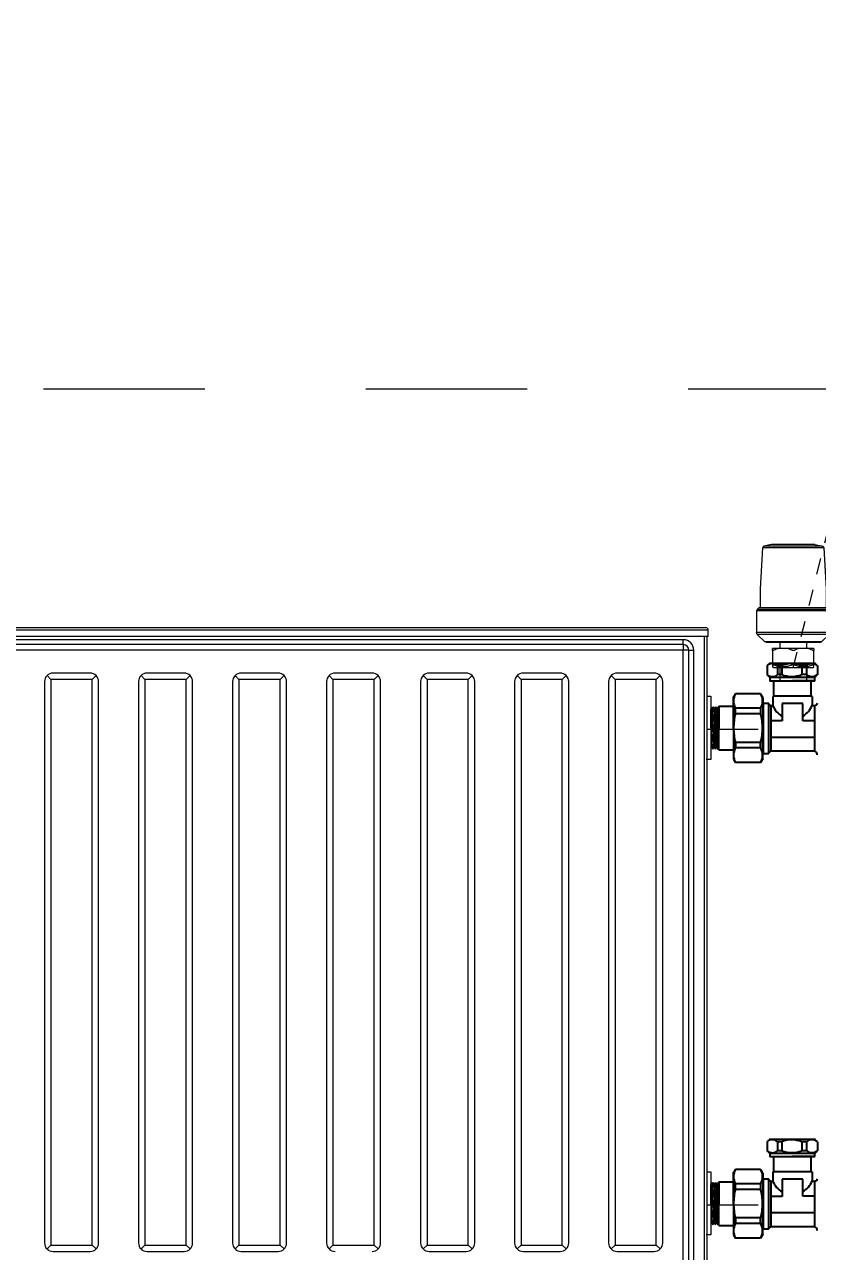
# Model space of a CAD drawing. Header units: millimetres. Extents: x -3929 to 624051, y 52832 to 514950.
# Drawn here: x 20618 to 23570, y 73096 to 77665 of the extents above; entities that cross this region are included whole.
import ezdxf

# ---------------------------------------------------------------- set-up
doc = ezdxf.new("R2010")
doc.units = ezdxf.units.MM
for name, pattern in [('ACAD_ISO03W100', [30, 12, -18]), ('Dash', [11.999999, 6, -6]), ('K5LT32771', [0]), ('K5LT_THIN', [0])]:
    doc.linetypes.add(name, pattern=pattern)
doc.layers.add('Отопление', color=30, linetype='Continuous')

# ---------------------------------------------------------------- blocks, each defined once
blk = doc.blocks.new('ТерГ')
at = {"color": 0, "linetype": 'Continuous', "lineweight": 0}
for p, q in [((29.39, -28.89), (34.97, -23.31)), ((34.97, -23.31), (36.38, -22.73)), ((34.97, -76.69), (34.97, -23.31)), ((36.38, -77.27), (36.38, -22.73)), ((52.47, -22.73), (36.38, -22.73)), ((52.47, -77.27), (52.47, -22.73)), ((53.53, -23.17), (52.47, -22.73)), ((53.53, -76.83), (53.53, -23.17)), ((54.75, -24.38), (53.53, -23.17)), ((54.75, -75.62), (54.75, -24.38)), ((54.81, -24.52), (54.75, -24.38)), ((54.81, -75.48), (54.81, -24.52)), ((68.8, -25.45), (54.81, -25.45)), ((99.31, -27.05), (68.8, -25.45)), ((99.31, -72.95), (99.31, -27.05)), ((100.7, -28.22), (99.31, -27.05)), ((10, -35.55), (10.72, -34.68)), ((10, -64.45), (10, -35.55)), ((23.12, -34.68), (12.23, -34.68)), ((24.5, -65.32), (24.5, -34.68)), ((28.81, -30.31), (29.39, -28.89)), ((28.81, -69.69), (28.81, -30.31)), ((29.39, -71.11), (29.39, -28.89)), ((100.7, -71.78), (100.7, -28.22)), ((101.8, -33.95), (100.7, -28.22)), ((101.8, -66.05), (101.8, -33.95)), ((10, -40), (0, -40)), ((28.81, -40), (24.5, -40)), ((10, -60), (0, -60)), ((28.81, -60), (24.5, -60)), ((10, -64.45), (10.72, -65.32)), ((12.23, -65.32), (23.12, -65.32)), ((28.81, -69.69), (29.39, -71.11)), ((29.39, -71.11), (34.97, -76.69)), ((99.31, -72.95), (68.8, -74.55)), ((100.7, -71.78), (99.31, -72.95)), ((101.8, -66.05), (100.7, -71.78)), ((34.97, -76.69), (36.38, -77.27)), ((52.47, -77.27), (36.38, -77.27)), ((53.53, -76.83), (52.47, -77.27)), ((54.75, -75.62), (53.53, -76.83)), ((54.81, -75.48), (54.75, -75.62)), ((68.8, -74.55), (54.81, -74.55))]:
    blk.add_line(p, q, dxfattribs=at)
for points, knots in [([(12.23, -34.68), (12, -34.68), (11.79, -34.68), (11.41, -34.68), (11.25, -34.68), (10.86, -34.68), (10.72, -34.68), (10.72, -34.68)], [0.01186206, 0.01186206, 0.01186206, 0.01186206, 0.013820214, 0.013820214, 0.015778368, 0.015778368, 0.019694675, 0.019694675, 0.019694675, 0.019694675]), ([(12.23, -49), (11.77, -47.93), (11.39, -46.84), (10.86, -44.63), (10.72, -43.5), (10.72, -42.07), (10.73, -41.78), (10.76, -41.21), (10.79, -40.92), (10.89, -40.07), (10.99, -39.51), (11.39, -37.85), (11.76, -36.75), (12.23, -35.68)], [0.00000024, 0.00000024, 0.00000024, 0.00000024, 0.00390898, 0.00390898, 0.00781772, 0.00781772, 0.0087949, 0.0087949, 0.00977209, 0.00977209, 0.01172646, 0.01172646, 0.01563519, 0.01563519, 0.01563519, 0.01563519]), ([(12.23, -34.68), (12.29, -34.68), (12.34, -34.7), (12.41, -34.79), (12.42, -34.86), (12.42, -35.04), (12.41, -35.15), (12.34, -35.39), (12.29, -35.53), (12.23, -35.68)], [0.000000211, 0.000000211, 0.000000211, 0.000000211, 0.000533225, 0.000533225, 0.001066239, 0.001066239, 0.001599253, 0.001599253, 0.002132267, 0.002132267, 0.002132267, 0.002132267]), ([(23.12, -35.68), (23.05, -35.54), (22.99, -35.4), (22.91, -35.15), (22.89, -35.04), (22.89, -34.86), (22.91, -34.79), (22.99, -34.7), (23.05, -34.68), (23.12, -34.68)], [0, 0, 0, 0, 0.00053894, 0.00053894, 0.00107788, 0.00107788, 0.00161682, 0.00161682, 0.002155761, 0.002155761, 0.002155761, 0.002155761]), ([(24.5, -39.12), (24.34, -38.53), (24.14, -37.95), (23.67, -36.8), (23.41, -36.23), (23.12, -35.68)], [0.028293495, 0.028293495, 0.028293495, 0.028293495, 0.030391742, 0.030391742, 0.032489988, 0.032489988, 0.032489988, 0.032489988]), ([(23.12, -49), (23.41, -48.45), (23.67, -47.89), (24.14, -46.74), (24.34, -46.16), (24.5, -45.56)], [0.016586525, 0.016586525, 0.016586525, 0.016586525, 0.018684059, 0.018684059, 0.020781593, 0.020781593, 0.020781593, 0.020781593]), ([(12.23, -64.32), (11.77, -63.25), (11.39, -62.16), (10.86, -59.95), (10.72, -58.82), (10.72, -57.39), (10.73, -57.1), (10.76, -56.53), (10.79, -56.24), (10.89, -55.39), (10.99, -54.83), (11.39, -53.17), (11.76, -52.08), (12.23, -51)], [0.00000024, 0.00000024, 0.00000024, 0.00000024, 0.00390898, 0.00390898, 0.00781772, 0.00781772, 0.0087949, 0.0087949, 0.00977209, 0.00977209, 0.01172646, 0.01172646, 0.01563519, 0.01563519, 0.01563519, 0.01563519]), ([(12.23, -49), (12.29, -49.15), (12.34, -49.3), (12.41, -49.64), (12.42, -49.82), (12.42, -50.18), (12.41, -50.35), (12.34, -50.69), (12.29, -50.85), (12.23, -51)], [0.000000243, 0.000000243, 0.000000243, 0.000000243, 0.000533257, 0.000533257, 0.001066271, 0.001066271, 0.001599284, 0.001599284, 0.002132298, 0.002132298, 0.002132298, 0.002132298]), ([(23.12, -51), (23.05, -50.86), (22.99, -50.7), (22.91, -50.36), (22.89, -50.18), (22.89, -49.82), (22.91, -49.64), (22.99, -49.3), (23.05, -49.14), (23.12, -49)], [0, 0, 0, 0, 0.00053894, 0.00053894, 0.00107788, 0.00107788, 0.00161682, 0.00161682, 0.002155761, 0.002155761, 0.002155761, 0.002155761]), ([(24.5, -54.44), (24.34, -53.85), (24.14, -53.27), (23.67, -52.12), (23.41, -51.55), (23.12, -51)], [0.028293495, 0.028293495, 0.028293495, 0.028293495, 0.030391742, 0.030391742, 0.032489988, 0.032489988, 0.032489988, 0.032489988]), ([(23.12, -64.32), (23.41, -63.77), (23.67, -63.21), (24.14, -62.06), (24.34, -61.48), (24.5, -60.88)], [0.016586525, 0.016586525, 0.016586525, 0.016586525, 0.018684059, 0.018684059, 0.020781593, 0.020781593, 0.020781593, 0.020781593]), ([(10.72, -65.32), (10.72, -65.32), (10.86, -65.32), (11.25, -65.32), (11.41, -65.32), (11.79, -65.32), (12, -65.32), (12.23, -65.32)], [0.036943231, 0.036943231, 0.036943231, 0.036943231, 0.040838182, 0.040838182, 0.042785658, 0.042785658, 0.044733133, 0.044733133, 0.044733133, 0.044733133]), ([(12.23, -64.32), (12.29, -64.47), (12.34, -64.6), (12.41, -64.85), (12.42, -64.96), (12.42, -65.14), (12.41, -65.21), (12.34, -65.3), (12.29, -65.32), (12.23, -65.32)], [0.000000421, 0.000000421, 0.000000421, 0.000000421, 0.000533436, 0.000533436, 0.00106645, 0.00106645, 0.001599464, 0.001599464, 0.002132478, 0.002132478, 0.002132478, 0.002132478]), ([(23.12, -65.32), (23.05, -65.32), (22.99, -65.3), (22.91, -65.21), (22.89, -65.14), (22.89, -64.96), (22.91, -64.85), (22.99, -64.6), (23.05, -64.46), (23.12, -64.32)], [0, 0, 0, 0, 0.00053894, 0.00053894, 0.00107788, 0.00107788, 0.00161682, 0.00161682, 0.002155761, 0.002155761, 0.002155761, 0.002155761]), ([(24.5, -65.32), (24.42, -65.32), (24.33, -65.32), (24.13, -65.32), (24.02, -65.32), (23.67, -65.32), (23.41, -65.32), (23.12, -65.32)], [0.026106184, 0.026106184, 0.026106184, 0.026106184, 0.027154617, 0.027154617, 0.028203049, 0.028203049, 0.030299915, 0.030299915, 0.030299915, 0.030299915])]:
    blk.add_open_spline(points, degree=3, knots=knots, dxfattribs=at)
blk.add_open_spline([(23.12, -34.68), (23.7, -34.68), (24.18, -34.68), (24.5, -34.68)], degree=3, dxfattribs=at)

msp = doc.modelspace()

# ---------------------------------------------------------------- linework, layer by layer
at = {"color": 7, "linetype": 'Dash', "lineweight": 20, "ltscale": 10}
msp.add_line((23479.186, 75269.221), (24008.661, 77353.602), dxfattribs=at)
at = {"color": 7, "linetype": 'K5LT32771', "lineweight": 0}
for p, q in [((23163.252, 75410.066), (17373.252, 75410.066)), ((17382.252, 75419.066), (23154.252, 75419.066)), ((23163.252, 75386.066), (23163.252, 75410.066)), ((23163.252, 75386.066), (17373.252, 75386.066)), ((23070.252, 75374.066), (17466.252, 75374.066)), ((23070.252, 75356.066), (17466.252, 75356.066)), ((23070.252, 75356.066), (23070.252, 75374.066)), ((23070.252, 75356.066), (23070.252, 75335.066)), ((23148.252, 75386.066), (23148.252, 72966.066)), ((23157.252, 75386.066), (23157.252, 72966.066)), ((23070.252, 75335.066), (17466.252, 75335.066)), ((23091.252, 75335.066), (23070.252, 75335.066)), ((23070.252, 73035.066), (23070.252, 75335.066)), ((23091.252, 73035.066), (23091.252, 75335.066)), ((23091.252, 75335.066), (23109.252, 75335.066)), ((23109.252, 73035.066), (23109.252, 75335.066))]:
    msp.add_line(p, q, dxfattribs=at)
at = {"color": 7, "linetype": 'K5LT_THIN', "lineweight": 0}
for p, q in [((20861.896, 75249.655), (20723.858, 75249.655)), ((21211.896, 75249.655), (21073.858, 75249.655)), ((21561.896, 75249.655), (21423.858, 75249.655)), ((21911.896, 75249.655), (21773.858, 75249.655)), ((22261.896, 75249.655), (22123.858, 75249.655)), ((22611.896, 75249.655), (22473.858, 75249.655)), ((22961.896, 75249.655), (22823.858, 75249.655)), ((20692.188, 75217.985), (20692.188, 73127.791)), ((20701.464, 75240.379), (20716.132, 75225.71)), ((20869.621, 75225.71), (20716.132, 75225.71)), ((20716.132, 75225.71), (20716.132, 73120.066)), ((20884.29, 75240.379), (20869.621, 75225.71)), ((20869.621, 73120.066), (20869.621, 75225.71)), ((20893.566, 73127.791), (20893.566, 75217.985)), ((21042.188, 75217.985), (21042.188, 73127.791)), ((21051.464, 75240.379), (21066.132, 75225.71)), ((21219.621, 75225.71), (21066.132, 75225.71)), ((21066.132, 75225.71), (21066.132, 73120.066)), ((21234.29, 75240.379), (21219.621, 75225.71)), ((21219.621, 73120.066), (21219.621, 75225.71)), ((21243.566, 73127.791), (21243.566, 75217.985)), ((21392.188, 75217.985), (21392.188, 73127.791)), ((21401.464, 75240.379), (21416.132, 75225.71)), ((21569.621, 75225.71), (21416.132, 75225.71)), ((21416.132, 75225.71), (21416.132, 73120.066)), ((21584.29, 75240.379), (21569.621, 75225.71)), ((21569.621, 73120.066), (21569.621, 75225.71)), ((21593.566, 73127.791), (21593.566, 75217.985)), ((21742.188, 75217.985), (21742.188, 73127.791)), ((21751.464, 75240.379), (21766.132, 75225.71)), ((21919.621, 75225.71), (21766.132, 75225.71)), ((21766.132, 75225.71), (21766.132, 73120.066)), ((21934.29, 75240.379), (21919.621, 75225.71)), ((21919.621, 73120.066), (21919.621, 75225.71)), ((21943.566, 73127.791), (21943.566, 75217.985)), ((22092.188, 75217.985), (22092.188, 73127.791)), ((22101.464, 75240.379), (22116.132, 75225.71)), ((22269.621, 75225.71), (22116.132, 75225.71)), ((22116.132, 75225.71), (22116.132, 73120.066)), ((22284.29, 75240.379), (22269.621, 75225.71)), ((22269.621, 73120.066), (22269.621, 75225.71)), ((22293.566, 73127.791), (22293.566, 75217.985)), ((22442.188, 75217.985), (22442.188, 73127.791)), ((22451.464, 75240.379), (22466.132, 75225.71)), ((22619.621, 75225.71), (22466.132, 75225.71)), ((22466.132, 75225.71), (22466.132, 73120.066)), ((22634.29, 75240.379), (22619.621, 75225.71)), ((22619.621, 73120.066), (22619.621, 75225.71)), ((22643.566, 73127.791), (22643.566, 75217.985)), ((22792.188, 75217.985), (22792.188, 73127.791)), ((22801.464, 75240.379), (22816.132, 75225.71)), ((22969.621, 75225.71), (22816.132, 75225.71)), ((22816.132, 75225.71), (22816.132, 73120.066)), ((22984.29, 75240.379), (22969.621, 75225.71)), ((22969.621, 73120.066), (22969.621, 75225.71)), ((22993.566, 73127.791), (22993.566, 75217.985)), ((20701.464, 73105.397), (20716.132, 73120.066)), ((20716.132, 73120.066), (20869.621, 73120.066)), ((20884.29, 73105.397), (20869.621, 73120.066)), ((21051.464, 73105.397), (21066.132, 73120.066)), ((21066.132, 73120.066), (21219.621, 73120.066)), ((21234.29, 73105.397), (21219.621, 73120.066)), ((21401.464, 73105.397), (21416.132, 73120.066)), ((21416.132, 73120.066), (21569.621, 73120.066)), ((21584.29, 73105.397), (21569.621, 73120.066)), ((21751.464, 73105.397), (21766.132, 73120.066)), ((21766.132, 73120.066), (21919.621, 73120.066)), ((21934.29, 73105.397), (21919.621, 73120.066)), ((22101.464, 73105.397), (22116.132, 73120.066)), ((22116.132, 73120.066), (22269.621, 73120.066)), ((22284.29, 73105.397), (22269.621, 73120.066)), ((22451.464, 73105.397), (22466.132, 73120.066)), ((22466.132, 73120.066), (22619.621, 73120.066)), ((22634.29, 73105.397), (22619.621, 73120.066)), ((22801.464, 73105.397), (22816.132, 73120.066)), ((22816.132, 73120.066), (22969.621, 73120.066)), ((22984.29, 73105.397), (22969.621, 73120.066)), ((20723.858, 73096.121), (20861.896, 73096.121)), ((21073.858, 73096.121), (21211.896, 73096.121)), ((21423.858, 73096.121), (21561.896, 73096.121)), ((22123.858, 73096.121), (22261.896, 73096.121)), ((22473.858, 73096.121), (22611.896, 73096.121)), ((22823.858, 73096.121), (22961.896, 73096.121))]:
    msp.add_line(p, q, dxfattribs=at)
at = {"color": 7, "lineweight": 25}
for p, q in [((23382.368, 75277.687), (23382.368, 75243.996)), ((23382.673, 75278.058), (23390.039, 75285.709)), ((23561.773, 75285.736), (23390.033, 75285.736)), ((23436.621, 75277.634), (23420.535, 75277.634)), ((23420.592, 75277.454), (23420.592, 75244.123)), ((23436.621, 75277.634), (23436.621, 75244.177)), ((23529.098, 75277.634), (23510.67, 75277.634)), ((23511.219, 75277.634), (23511.219, 75244.177)), ((23529.098, 75278.07), (23529.098, 75244.793)), ((23568.825, 75278.058), (23561.459, 75285.709)), ((23569.326, 75277.62), (23569.326, 75243.712)), ((23382.368, 75244.123), (23382.344, 75244.123)), ((23392.787, 75233.917), (23382.439, 75244.07)), ((23560.358, 75233.981), (23391.459, 75233.981)), ((23392.412, 75233.669), (23392.412, 75220.106)), ((23392.65, 75220.653), (23560.358, 75220.653)), ((23407.404, 75163.658), (23407.404, 75220.053)), ((23436.742, 75244.123), (23420.592, 75244.123)), ((23561.142, 75220.653), (23474.859, 75220.653)), ((23529.783, 75244.123), (23511.075, 75244.123)), ((23545.003, 75220.529), (23545.003, 75163.658)), ((23560.358, 75220.653), (23560.358, 75233.981)), ((23560.432, 75233.67), (23569.562, 75244.178)), ((23569.244, 75244.123), (23568.487, 75244.123)), ((23257.469, 75161.177), (23264.176, 75172.793)), ((23257.469, 75045.017), (23257.469, 75161.177)), ((23358.061, 75172.793), (23264.176, 75172.793)), ((23365.885, 75159.241), (23358.061, 75172.793)), ((23365.885, 75159.241), (23365.885, 75045.017)), ((23549.764, 75163.658), (23402.881, 75163.658)), ((23402.953, 75163.236), (23402.953, 75129.362)), ((23550.219, 75163.325), (23550.219, 75129.443)), ((23202.487, 75126.329), (23257.469, 75126.329)), ((23202.487, 75126.329), (23202.487, 75045.017)), ((23358.061, 75118.999), (23264.176, 75118.999)), ((23264.176, 75098.248), (23264.176, 75118.999)), ((23358.061, 75118.999), (23358.061, 75098.248)), ((23387.958, 75136.962), (23367.606, 75136.962)), ((23367.606, 75136.962), (23367.606, 74950.914)), ((23387.958, 74950.914), (23387.958, 75136.803)), ((23395.73, 75129.443), (23402.953, 75129.443)), ((23397.667, 74958.885), (23397.667, 75129.443)), ((23515.751, 75136.841), (23437.655, 75136.841)), ((23437.655, 75136.841), (23437.655, 75072.026)), ((23515.751, 75072.499), (23515.751, 75136.841)), ((23550.219, 75129.443), (23560.502, 75129.443)), ((23559.055, 75128.977), (23559.055, 74958.885)), ((23358.061, 75098.248), (23264.176, 75098.248)), ((23437.655, 75072.026), (23396.951, 75072.026)), ((23560.715, 75072.499), (23515.751, 75072.499)), ((23202.487, 74963.705), (23202.487, 75045.017)), ((23257.469, 75045.017), (23257.469, 74928.857)), ((23365.885, 74930.793), (23365.885, 75045.017)), ((23358.061, 74991.786), (23264.176, 74991.786)), ((23264.176, 74991.786), (23264.176, 74971.035)), ((23358.061, 74971.035), (23358.061, 74991.786)), ((23558.822, 75010.524), (23397.424, 75010.524)), ((23202.487, 74963.705), (23257.469, 74963.705)), ((23358.061, 74971.035), (23264.176, 74971.035)), ((23365.885, 74930.793), (23358.061, 74917.241)), ((23367.606, 74950.914), (23387.958, 74950.914)), ((23559.055, 74958.885), (23397.667, 74958.885)), ((23257.469, 74928.857), (23264.176, 74917.241)), ((23358.061, 74917.241), (23264.176, 74917.241)), ((23382.369, 73470.828), (23382.345, 73470.828)), ((23382.369, 73504.393), (23382.369, 73470.701)), ((23392.789, 73460.623), (23382.44, 73470.775)), ((23382.674, 73504.764), (23390.04, 73512.414)), ((23561.774, 73512.441), (23390.034, 73512.441)), ((23436.622, 73504.34), (23420.536, 73504.34)), ((23420.593, 73504.16), (23420.593, 73470.828)), ((23436.743, 73470.828), (23420.593, 73470.828)), ((23436.622, 73504.34), (23436.622, 73470.883)), ((23529.099, 73504.34), (23510.672, 73504.34)), ((23529.784, 73470.828), (23511.076, 73470.828)), ((23511.22, 73504.34), (23511.22, 73470.883)), ((23529.099, 73504.776), (23529.099, 73471.499)), ((23560.433, 73460.375), (23569.563, 73470.883)), ((23568.826, 73504.764), (23561.46, 73512.414)), ((23569.245, 73470.828), (23568.488, 73470.828)), ((23569.327, 73504.325), (23569.327, 73470.417)), ((23560.359, 73460.687), (23391.46, 73460.687)), ((23392.413, 73462.622), (23392.413, 73449.059)), ((23392.651, 73449.606), (23560.359, 73449.606)), ((23407.405, 73392.611), (23407.405, 73449.006)), ((23561.143, 73449.606), (23474.86, 73449.606)), ((23545.004, 73449.482), (23545.004, 73392.611)), ((23560.359, 73449.606), (23560.359, 73462.934)), ((23257.47, 73390.13), (23264.177, 73401.746)), ((23257.47, 73273.97), (23257.47, 73390.13)), ((23358.062, 73401.746), (23264.177, 73401.746)), ((23365.886, 73388.194), (23358.062, 73401.746)), ((23365.886, 73388.194), (23365.886, 73273.97)), ((23549.765, 73392.611), (23402.882, 73392.611)), ((23402.954, 73392.189), (23402.954, 73358.315)), ((23550.22, 73392.278), (23550.22, 73358.396)), ((23202.488, 73355.282), (23257.47, 73355.282)), ((23202.488, 73355.282), (23202.488, 73273.97)), ((23358.062, 73347.952), (23264.177, 73347.952)), ((23264.177, 73327.201), (23264.177, 73347.952)), ((23358.062, 73347.952), (23358.062, 73327.201)), ((23387.959, 73365.915), (23367.607, 73365.915)), ((23367.607, 73365.915), (23367.607, 73179.866)), ((23387.959, 73179.866), (23387.959, 73365.756)), ((23395.731, 73358.396), (23402.954, 73358.396)), ((23397.668, 73187.838), (23397.668, 73358.396)), ((23515.752, 73365.794), (23437.656, 73365.794)), ((23437.656, 73365.794), (23437.656, 73300.979)), ((23515.752, 73301.452), (23515.752, 73365.794)), ((23550.22, 73358.396), (23560.503, 73358.396)), ((23559.057, 73357.93), (23559.057, 73187.838)), ((23358.062, 73327.201), (23264.177, 73327.201)), ((23437.656, 73300.979), (23396.952, 73300.979)), ((23560.716, 73301.452), (23515.752, 73301.452)), ((23202.488, 73192.658), (23202.488, 73273.97)), ((23257.47, 73273.97), (23257.47, 73157.81)), ((23365.886, 73159.746), (23365.886, 73273.97)), ((23558.823, 73239.477), (23397.425, 73239.477)), ((23358.062, 73220.739), (23264.177, 73220.739)), ((23264.177, 73220.739), (23264.177, 73199.988)), ((23358.062, 73199.988), (23264.177, 73199.988)), ((23358.062, 73199.988), (23358.062, 73220.739)), ((23202.488, 73192.658), (23257.47, 73192.658)), ((23257.47, 73157.81), (23264.177, 73146.194)), ((23365.886, 73159.746), (23358.062, 73146.194)), ((23367.607, 73179.866), (23387.959, 73179.866)), ((23559.057, 73187.838), (23397.668, 73187.838)), ((23358.062, 73146.194), (23264.177, 73146.194))]:
    msp.add_line(p, q, dxfattribs=at)
at = {"color": 7, "linetype": 'Continuous', "lineweight": 0}
for p, q in [((23157.252, 75163.985), (23172.422, 75163.985)), ((23172.422, 75163.985), (23172.422, 74928.689)), ((23172.422, 75163.985), (23172.422, 74928.689)), ((23172.422, 74928.689), (23155.655, 74928.69)), ((23157.252, 73392.938), (23172.422, 73392.938)), ((23172.422, 73392.938), (23172.422, 73157.642)), ((23172.422, 73392.938), (23172.422, 73157.642)), ((23172.422, 73157.642), (23155.655, 73157.642))]:
    msp.add_line(p, q, dxfattribs=at)
at = {"color": 7, "lineweight": 0}
for p, q in [((23174.53, 75117.983), (23172.422, 75115.875)), ((23175.721, 75115.92), (23172.422, 74974.16)), ((23172.422, 75045.017), (23172.422, 75115.875)), ((23174.53, 75117.983), (23175.721, 75115.92)), ((23180.166, 75123.619), (23175.721, 74974.114)), ((23175.721, 75115.92), (23180.166, 75123.619)), ((23180.166, 75123.619), (23184.469, 75116.165)), ((23184.469, 75116.165), (23180.166, 74966.416)), ((23188.914, 75123.864), (23184.469, 74973.869)), ((23184.469, 75116.165), (23188.914, 75123.864)), ((23188.914, 75123.864), (23193.237, 75116.376)), ((23193.237, 75116.376), (23188.914, 74966.171)), ((23197.682, 75124.075), (23193.237, 74973.658)), ((23193.237, 75116.376), (23197.682, 75124.075)), ((23197.682, 75124.075), (23202.005, 75116.588)), ((23202.005, 75116.588), (23197.682, 74965.959)), ((23172.422, 75045.017), (23172.422, 74974.16)), ((23174.53, 74972.051), (23172.422, 74974.16)), ((23174.53, 74972.051), (23175.721, 74974.114)), ((23175.721, 74974.114), (23180.166, 74966.416)), ((23180.166, 74966.416), (23184.469, 74973.869)), ((23184.469, 74973.869), (23188.914, 74966.171)), ((23188.914, 74966.171), (23193.237, 74973.658)), ((23193.237, 74973.658), (23197.682, 74965.959)), ((23197.682, 74965.959), (23202.005, 74973.447)), ((23174.53, 73346.936), (23172.422, 73344.828)), ((23175.721, 73344.873), (23172.422, 73203.113)), ((23172.422, 73273.97), (23172.422, 73344.828)), ((23174.53, 73346.936), (23175.721, 73344.873)), ((23180.166, 73352.572), (23175.721, 73203.067)), ((23175.721, 73344.873), (23180.166, 73352.572)), ((23180.166, 73352.572), (23184.469, 73345.118)), ((23184.469, 73345.118), (23180.166, 73195.369)), ((23188.914, 73352.817), (23184.469, 73202.822)), ((23184.469, 73345.118), (23188.914, 73352.817)), ((23188.914, 73352.817), (23193.237, 73345.329)), ((23193.237, 73345.329), (23188.914, 73195.124)), ((23197.682, 73353.028), (23193.237, 73202.611)), ((23193.237, 73345.329), (23197.682, 73353.028)), ((23197.682, 73353.028), (23202.005, 73345.541)), ((23202.005, 73345.541), (23197.682, 73194.912)), ((23172.422, 73273.97), (23172.422, 73203.113)), ((23174.53, 73201.004), (23172.422, 73203.113)), ((23174.53, 73201.004), (23175.721, 73203.067)), ((23175.721, 73203.067), (23180.166, 73195.369)), ((23180.166, 73195.369), (23184.469, 73202.822)), ((23184.469, 73202.822), (23188.914, 73195.124)), ((23188.914, 73195.124), (23193.237, 73202.611)), ((23193.237, 73202.611), (23197.682, 73194.912)), ((23197.682, 73194.912), (23202.005, 73202.4))]:
    msp.add_line(p, q, dxfattribs=at)
at = {"color": 7, "linetype": 'Dash', "lineweight": 20, "ltscale": 100}
msp.add_lwpolyline([(17088.468, 76308.893), (32613.086, 76308.893), (32613.086, 72466.066), (17088.468, 72466.066)], close=True, dxfattribs=at)
at = {"color": 7, "linetype": 'K5LT32771', "lineweight": 0}
for centre, radius in [((23154.252, 75410.066), 9), ((23154.252, 75410.066), 9), ((23070.252, 75335.066), 39), ((23070.252, 75335.066), 21)]:
    msp.add_arc(centre, radius, 0, 90, dxfattribs=at)
at = {"color": 7, "linetype": 'K5LT_THIN', "lineweight": 0}
for centre, start, end in [((20723.858, 75217.985), 90, 180), ((20861.896, 75217.985), 0, 90), ((21073.858, 75217.985), 90, 180), ((21211.896, 75217.985), 0, 90), ((21423.858, 75217.985), 90, 180), ((21561.896, 75217.985), 0, 90), ((21773.858, 75217.985), 90, 180), ((21911.896, 75217.985), 0, 90), ((22123.858, 75217.985), 90, 180), ((22261.896, 75217.985), 0, 90), ((22473.858, 75217.985), 90, 180), ((22611.896, 75217.985), 0, 90), ((22823.858, 75217.985), 90, 180), ((22961.896, 75217.985), 0, 90), ((20723.858, 73127.791), 180, 270), ((20861.896, 73127.791), 270, 0), ((21073.858, 73127.791), 180, 270), ((21211.896, 73127.791), 270, 0), ((21423.858, 73127.791), 180, 270), ((21561.896, 73127.791), 270, 0), ((21773.858, 73127.791), 180, 270), ((21911.896, 73127.791), 270, 0), ((22123.858, 73127.791), 180, 270), ((22261.896, 73127.791), 270, 0), ((22473.858, 73127.791), 180, 270), ((22611.896, 73127.791), 270, 0), ((22823.858, 73127.791), 180, 270), ((22961.896, 73127.791), 270, 0)]:
    msp.add_arc(centre, 31.67, start, end, dxfattribs=at)
at = {"color": 7, "lineweight": 25}
for centre, radius, start, end in [((23401.569, 75258.306), 27.169, 45.375255, 135.0457), ((23473.82, 75191.54), 93.65, 66.576998, 112.993299), ((23549.135, 75254.141), 31.048, 51.281903, 128.718097), ((23401.651, 75267.052), 30.004, 231.529168, 310.68025), ((23473.908, 75342.768), 105.414, 249.308542, 290.728795), ((23549.135, 75268.402), 31.048, 231.281903, 308.718097), ((23312.244, 75145.896), 55.082, 150.770448, 209.229552), ((23311.881, 75145.896), 53.442, 329.781648, 30.218352), ((23398.985, 75140.664), 11.684, 199.212912, 253.821319), ((23476.419, 75157.888), 78.457, 202.510885, 240.391202), ((23476.419, 75157.888), 78.457, 300.087437, 339.278653), ((23558.064, 75141.216), 11.822, 272.995121, 344.961968), ((23472.077, 75045.017), 214.608, 165.638488, 180), ((23158.36, 75045.017), 206.674, 0, 14.925385), ((23472.077, 75045.017), 214.608, 180, 194.361512), ((23158.36, 75045.017), 206.674, 345.074615, 0), ((23312.244, 74944.138), 55.082, 150.770448, 209.229552), ((23311.881, 74944.138), 53.442, 329.781648, 30.218352), ((23398.985, 74947.226), 11.684, 93.450408, 160.787088), ((23555.498, 74945.805), 13.6, 356.466821, 72.947163), ((23401.57, 73485.011), 27.169, 45.375255, 135.0457), ((23401.652, 73493.757), 30.004, 231.529168, 310.68025), ((23473.91, 73569.473), 105.414, 249.308542, 290.728795), ((23473.821, 73418.245), 93.65, 66.576998, 112.993299), ((23549.136, 73480.846), 31.048, 51.281903, 128.718097), ((23549.136, 73495.107), 31.048, 231.281903, 308.718097), ((23312.245, 73374.849), 55.082, 150.770448, 209.229552), ((23311.882, 73374.849), 53.442, 329.781648, 30.218352), ((23398.986, 73369.617), 11.684, 199.212912, 253.821319), ((23476.42, 73386.841), 78.457, 202.510885, 240.391202), ((23476.42, 73386.841), 78.457, 300.087437, 339.278653), ((23558.065, 73370.169), 11.822, 272.995121, 344.961968), ((23472.078, 73273.97), 214.608, 165.638488, 180), ((23158.361, 73273.97), 206.674, 0, 14.925385), ((23472.078, 73273.97), 214.608, 180, 194.361512), ((23158.361, 73273.97), 206.674, 345.074615, 0), ((23312.245, 73173.091), 55.082, 150.770448, 209.229552), ((23311.882, 73173.091), 53.442, 329.781648, 30.218352), ((23398.986, 73176.179), 11.684, 93.450408, 160.787088), ((23555.499, 73174.758), 13.6, 356.466821, 72.947163)]:
    msp.add_arc(centre, radius, start, end, dxfattribs=at)
at = {"layer": 'Отопление', "color": 1, "linetype": 'ACAD_ISO03W100', "lineweight": 13, "ltscale": 16, "true_color": 0xff0000}
msp.add_lwpolyline([(23157.252, 75041.301), (24407.014, 75041.176)], dxfattribs=at)
at = {"layer": 'Отопление', "color": 5, "linetype": 'ACAD_ISO03W100', "lineweight": 13, "ltscale": 16, "true_color": 0x0000ff}
msp.add_lwpolyline([(23157.253, 73270.254), (24546.737, 73270.167)], dxfattribs=at)

# ---------------------------------------------------------------- block references
at = {"color": 7, "lineweight": 25, "ltscale": 100, "xscale": 5.000000001018634, "yscale": 5.000000001018634, "zscale": 5.000000001018634, "rotation": 89.99999999999999}
msp.add_blockref('ТерГ', (23229.186, 75219.221), dxfattribs=at)

doc.saveas('drawing.dxf')
